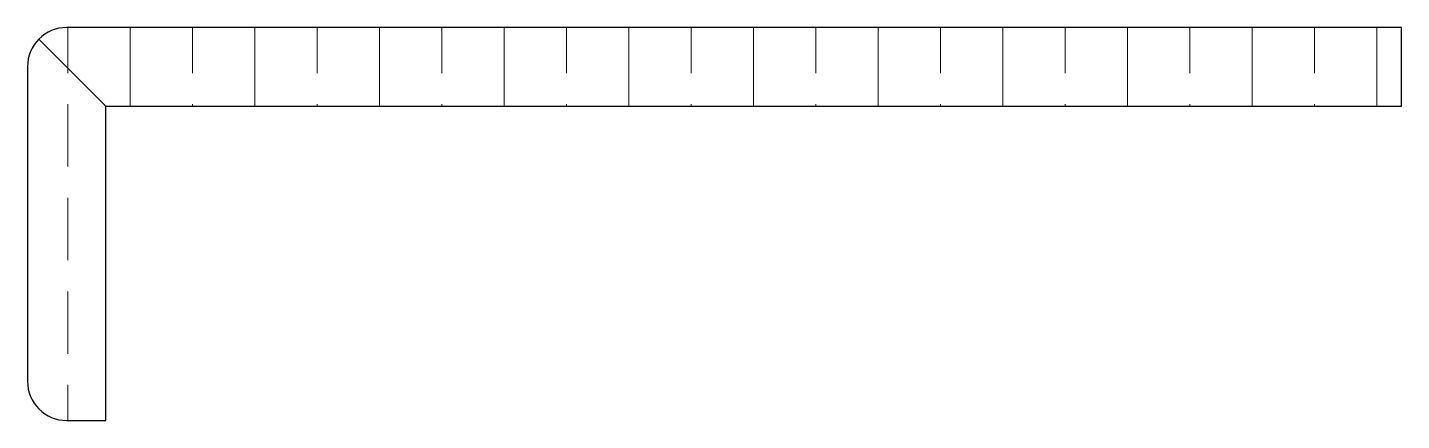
# Model space of a CAD drawing. Header units: metres. Extents: x -6 to 99, y -24 to 6.
import ezdxf

# ---------------------------------------------------------------- set-up
doc = ezdxf.new("R2010")
doc.units = ezdxf.units.M
doc.layers.add('A-DETL-GENF', color=92, linetype='Continuous', lineweight=18)

# ---------------------------------------------------------------- blocks, each defined once
blk = doc.blocks.new('42 MDF dagkantafwerking - KDH 400-1648255-00_0 Basismaterialen')
at = {"layer": 'A-DETL-GENF', "lineweight": 13}
h = blk.add_hatch(dxfattribs=at)
h.set_pattern_fill('FP_84', color=256, style=0, pattern_type=2)
h.set_pattern_definition([(90, (10831.778, 1545.404), (-9.525, 6e-16), []), (90, (10836.54, 1545.404), (-9.525, 6e-16), [4.762, -2.381])])
h.paths.add_polyline_path([(-3, -24), (0, -24), (0, 0), (99, 0), (99, 6), (-3, 6), (-3.78, 5.9), (-4.5, 5.6), (-5.12, 5.12), (-5.6, 4.5), (-5.9, 3.78), (-6, 3), (-6, -21), (-5.9, -21.78), (-5.6, -22.5), (-5.12, -23.12), (-4.5, -23.6), (-3.78, -23.9)])
at = {"layer": 'A-DETL-GENF', "lineweight": 25}
for p, q in [((99, 6), (-3, 6)), ((99, 0), (99, 6)), ((-6, 3), (-6, -21)), ((0, -24), (0, 0)), ((0, 0), (99, 0)), ((-3, -24), (0, -24))]:
    blk.add_line(p, q, dxfattribs=at)
at = {"layer": 'A-DETL-GENF'}
blk.add_line((0, 0), (-5.12, 5.12), dxfattribs=at)
at = {"layer": 'A-DETL-GENF', "lineweight": 25}
for centre, start, end in [((-3, 3), 90, 180), ((-3, -21), 180, 270)]:
    blk.add_arc(centre, 3, start, end, dxfattribs=at)

msp = doc.modelspace()

# ---------------------------------------------------------------- block references
msp.add_blockref('42 MDF dagkantafwerking - KDH 400-1648255-00_0 Basismaterialen', (0, 0))

doc.saveas('drawing.dxf')
